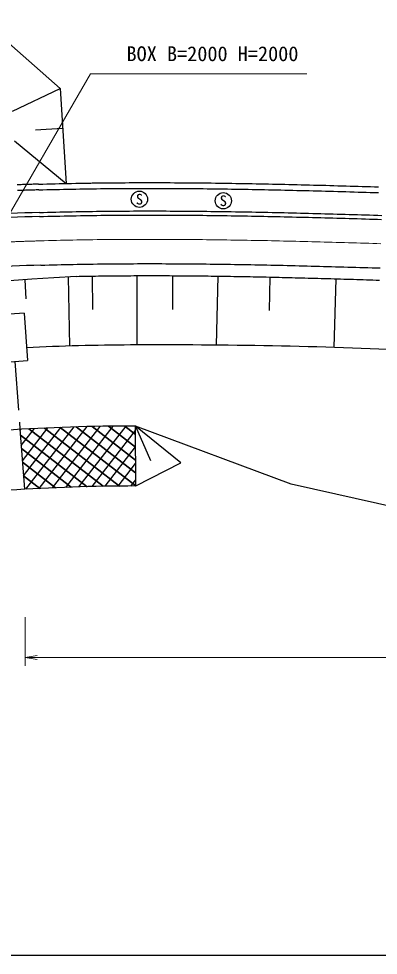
# Model space of a CAD drawing. Units: millimetres, scale not verified. Extents: x 40000 to 680000, y 20000 to 380000.
# Drawn here: x 319394 to 363711, y 205000 to 320561 of the extents above; entities that cross this region are included whole.
import ezdxf
from ezdxf.enums import TextEntityAlignment as Align

# ---------------------------------------------------------------- set-up
doc = ezdxf.new("R2010")
doc.units = ezdxf.units.MM
doc.header["$LTSCALE"] = 1000
doc.linetypes.add('CHAIN', pattern=[18.5, 12, -1.5, 3.5, -1.5])
doc.linetypes.add('DASHED', pattern=[7.5, 6, -1.5])
for name, color, linetype, lineweight in [('M-BGD', 7, 'Continuous', 25), ('M-BGD-EXST', 7, 'Continuous', 25), ('M-BMK', 2, 'CHAIN', 13), ('M-STR-HTXT', 7, 'Continuous', 13), ('M-STR-STRC', 7, 'Continuous', 25), ('M-TTL-BAND', 7, 'Continuous', 25)]:
    doc.layers.add(name, color=color, linetype=linetype, lineweight=lineweight)
doc.styles.add('ＭＳ ゴシック', font='')
doc.styles.get('ＭＳ ゴシック').set_extended_font_data('MS Gothic')

# ---------------------------------------------------------------- blocks, each defined once
blk = doc.blocks.new('open_arrow')
at = {"color": 0, "linetype": 'Continuous', "lineweight": -2}
blk.add_lwpolyline([(7.5, 1.25), (0, 0), (7.5, -1.25)], dxfattribs=at)

msp = doc.modelspace()

# ---------------------------------------------------------------- linework, layer by layer
at = {"layer": 'M-BGD'}
for p, q in [((314718, 320561), (324492, 311963)), ((318617, 309140), (324492, 311963)), ((324492, 311963), (325241, 300236)), ((324808, 307016), (321474, 306803)), ((318857, 305498), (325241, 300236)), ((320299, 286015), (320181, 288358)), ((325712, 280174), (325508, 288715)), ((328528, 284677), (328467, 288801)), ((333996, 280308), (334005, 288859)), ((338381, 284695), (338386, 288855)), ((343781, 280287), (343978, 288801)), ((350294, 284566), (350389, 288680)), ((358278, 279999), (358511, 288470)), ((320071, 284237), (318275, 284116)), ((320071, 284237), (320467, 278379)), ((311393, 277694), (320467, 278379)), ((319546, 269898), (320104, 262503)), ((319557, 269748), (319679, 269905)), ((319698, 267888), (321327, 269991)), ((319698, 267888), (321327, 269991)), ((319838, 266028), (322966, 270066)), ((319838, 266028), (322966, 270066)), ((319979, 264169), (324598, 270131)), ((319979, 264169), (324598, 270131)), ((320277, 262512), (326221, 270185)), ((320277, 262512), (326221, 270185)), ((320657, 269958), (329815, 262863)), ((329815, 262863), (320657, 269958)), ((321925, 262598), (327836, 270229)), ((321925, 262598), (327836, 270229)), ((322579, 270049), (331819, 262891)), ((331819, 262891), (322579, 270049)), ((323564, 262673), (329443, 270262)), ((323564, 262673), (329443, 270262)), ((324519, 270128), (333810, 262930)), ((333810, 262930), (324519, 270128)), ((325195, 262738), (331043, 270286)), ((325195, 262738), (331043, 270286)), ((326477, 270192), (333806, 264514)), ((333806, 264514), (326477, 270192)), ((326818, 262791), (332635, 270300)), ((326818, 262791), (332635, 270300)), ((328432, 262834), (333795, 269756)), ((328432, 262834), (333795, 269756)), ((328453, 270243), (333803, 266098)), ((333803, 266098), (328453, 270243)), ((330448, 270279), (333799, 267682)), ((333799, 267682), (330448, 270279)), ((332462, 270299), (333796, 269266)), ((333796, 269266), (332462, 270299)), ((352986, 263113), (333794, 270305)), ((339366, 265777), (333794, 270305)), ((333810, 262904), (333794, 270305)), ((333794, 270305), (335645, 266058)), ((319599, 269196), (327830, 262819)), ((327830, 262819), (319599, 269196)), ((319726, 267516), (325864, 262761)), ((325864, 262761), (319726, 267516)), ((330039, 262867), (333799, 267721)), ((330039, 262867), (333799, 267721)), ((319853, 265837), (323917, 262688)), ((323917, 262688), (319853, 265837)), ((331637, 262889), (333804, 265685)), ((331637, 262889), (333804, 265685)), ((333810, 262904), (339366, 265777)), ((319980, 264157), (321988, 262601)), ((321988, 262601), (319980, 264157)), ((333228, 262902), (333808, 263650)), ((333228, 262902), (333808, 263650)), ((320008, 262554), (320076, 262501)), ((320076, 262501), (320008, 262554)), ((367584, 259874), (352986, 263113))]:
    msp.add_line(p, q, dxfattribs=at)
at = {"layer": 'M-BGD', "linetype": 'DASHED'}
msp.add_line((318914, 278262), (319546, 269898), dxfattribs=at)
for points in [[(321843, 300151), (322349, 300166), (322858, 300179), (323366, 300193), (323875, 300205), (324383, 300217), (324891, 300229), (325399, 300239), (325907, 300250), (326415, 300259), (326923, 300268), (327430, 300277), (327938, 300285), (328267, 300290)], [(321863, 299441), (322369, 299456), (322877, 299470), (323384, 299483), (323892, 299495), (324399, 299507), (324906, 299519), (325414, 299530), (325921, 299540), (326428, 299549), (326935, 299558), (327442, 299567), (327949, 299575), (328277, 299580)], [(328267, 300290), (328446, 300292), (328953, 300299), (329461, 300305), (329968, 300311), (330475, 300316), (330982, 300321), (331489, 300325), (331996, 300329), (332503, 300332), (333010, 300334), (333517, 300336), (334023, 300338), (334530, 300339), (335037, 300340), (335543, 300340), (336049, 300340), (336555, 300339), (337062, 300338), (337568, 300337), (338073, 300335), (338579, 300332), (339085, 300330), (339591, 300326), (340096, 300323), (340602, 300319), (341107, 300314), (341612, 300309), (342118, 300304), (342623, 300299), (343128, 300293), (343633, 300286), (344137, 300280), (344642, 300273), (345147, 300265), (345651, 300258), (346156, 300250), (346660, 300241), (347164, 300233), (347669, 300224), (348173, 300214), (348677, 300205), (349181, 300195), (349684, 300185), (350188, 300175), (350692, 300164), (351195, 300153), (351698, 300142), (352202, 300130), (352705, 300119), (353208, 300107), (353711, 300095), (354214, 300082), (354717, 300070), (355220, 300057), (355722, 300044), (356225, 300031), (356727, 300018), (357230, 300004), (357732, 299990), (358234, 299977), (358736, 299962), (359238, 299948), (359740, 299934), (360242, 299919), (360744, 299905), (361245, 299890), (361747, 299875), (362248, 299860), (362749, 299845), (363251, 299830), (363752, 299814)], [(328277, 299580), (328456, 299582), (328962, 299589), (329469, 299595), (329975, 299601), (330482, 299606), (330988, 299611), (331495, 299615), (332001, 299619), (332507, 299622), (333013, 299624), (333519, 299626), (334025, 299628), (334531, 299629), (335037, 299630), (335543, 299630), (336049, 299630), (336554, 299629), (337060, 299628), (337565, 299627), (338070, 299625), (338576, 299622), (339081, 299620), (339586, 299616), (340091, 299613), (340596, 299609), (341101, 299604), (341605, 299599), (342110, 299594), (342615, 299589), (343119, 299583), (343624, 299576), (344128, 299570), (344632, 299563), (345136, 299555), (345640, 299548), (346144, 299540), (346648, 299531), (347152, 299523), (347656, 299514), (348159, 299505), (348663, 299495), (349166, 299485), (349670, 299475), (350173, 299465), (350676, 299454), (351180, 299443), (351683, 299432), (352186, 299421), (352688, 299409), (353191, 299397), (353694, 299385), (354196, 299373), (354699, 299360), (355201, 299347), (355704, 299334), (356206, 299321), (356708, 299308), (357210, 299294), (357712, 299281), (358214, 299267), (358716, 299253), (359218, 299239), (359720, 299224), (360221, 299210), (360723, 299195), (361224, 299180), (361726, 299165), (362227, 299150), (362728, 299135), (363229, 299120), (363730, 299105)]]:
    msp.add_lwpolyline(points, dxfattribs=at)
at = {"layer": 'M-BGD'}
for points in [[(321943, 296653), (322447, 296667), (322951, 296681), (323455, 296694), (323959, 296706), (324463, 296718), (324967, 296730), (325471, 296740), (325975, 296750), (326479, 296760), (326983, 296769), (327487, 296777), (327991, 296785), (328317, 296790)], [(328317, 296790), (328494, 296792), (328998, 296799), (329502, 296805), (330006, 296811), (330509, 296816), (331013, 296821), (331516, 296825), (332020, 296829), (332523, 296832), (333027, 296834), (333530, 296837), (334033, 296838), (334537, 296839), (335040, 296840), (335543, 296840), (336046, 296840), (336549, 296839), (337052, 296838), (337555, 296837), (338058, 296835), (338561, 296832), (339064, 296830), (339567, 296826), (340070, 296823), (340572, 296819), (341075, 296814), (341578, 296809), (342080, 296804), (342583, 296799), (343085, 296793), (343588, 296787), (344090, 296780), (344592, 296773), (345095, 296766), (345597, 296758), (346099, 296750), (346601, 296742), (347103, 296733), (347605, 296724), (348107, 296715), (348609, 296706), (349111, 296696), (349613, 296686), (350115, 296675), (350617, 296665), (351118, 296654), (351620, 296643), (352122, 296631), (352623, 296620), (353125, 296608), (353626, 296596), (354127, 296584), (354629, 296571), (355130, 296558), (355631, 296545), (356132, 296532), (356634, 296519), (357135, 296505), (357636, 296492), (358137, 296478), (358638, 296464), (359139, 296450), (359639, 296435), (360140, 296421), (360641, 296406), (361142, 296392), (361642, 296377), (362143, 296362), (362643, 296347), (363144, 296331), (363644, 296316), (364145, 296301)], [(326464, 288772), (326860, 288780), (327256, 288788), (327652, 288795), (328048, 288802), (328444, 288808), (328841, 288814), (329237, 288820), (329633, 288825), (330029, 288830), (330426, 288835), (330822, 288839), (331219, 288843), (331615, 288846), (332011, 288850), (332408, 288852), (332805, 288855), (333201, 288857), (333598, 288859), (333995, 288860), (334391, 288862), (334788, 288862), (335185, 288863), (335582, 288863), (335979, 288863), (336376, 288863), (336773, 288862), (337170, 288861), (337567, 288860), (337964, 288858), (338361, 288856), (338758, 288854), (339155, 288852), (339552, 288849), (339950, 288846), (340347, 288843), (340744, 288839), (341142, 288836), (341539, 288832), (341936, 288827), (342334, 288823), (342731, 288818), (343129, 288813), (343526, 288808), (343978, 288801)], [(343978, 288801), (344322, 288796), (344719, 288790), (345117, 288784), (345515, 288778), (345913, 288771), (346310, 288764), (346708, 288757), (347106, 288750), (347504, 288742), (347902, 288735), (348300, 288727), (348698, 288719), (349096, 288711), (349494, 288702), (349892, 288694), (350290, 288685), (350689, 288676), (351087, 288667), (351485, 288657), (351883, 288648), (352282, 288638), (352680, 288629), (353079, 288619), (353477, 288609), (353875, 288598), (354274, 288588), (354672, 288578), (355071, 288567), (355470, 288556), (355868, 288545), (356267, 288534), (356666, 288523), (357064, 288512), (357463, 288501), (357862, 288489), (358261, 288478), (358660, 288466), (359059, 288455), (359458, 288443), (359857, 288431), (360256, 288419), (360655, 288407), (361054, 288395), (361453, 288382), (361852, 288370), (362251, 288358), (362650, 288345), (363050, 288333), (363449, 288321), (363848, 288308)]]:
    msp.add_lwpolyline(points, dxfattribs=at)
at = {"layer": 'M-BGD', "linetype": 'DASHED'}
for radius, end in [(407000, 92.03958), (406290, 92.03906)]:
    msp.add_arc((333693, -106676), radius, 91.6687, end, dxfattribs=at)
at = {"layer": 'M-BGD'}
for centre, radius, start, end in [((333693, -106676), 403500, 91.6687, 93.72049), ((352892, -160867), 450415, 93.36374, 104.50912), ((334169, 7305), 273000, 90.20641, 92.8993), ((337416, -405180), 685496, 87.42903, 90.3536), ((334169, 7305), 263000, 90.08185, 97.082), ((334429, 7223), 255682, 90.13874, 97.13746)]:
    msp.add_arc(centre, radius, start, end, dxfattribs=at)
at = {"layer": 'M-BGD-EXST'}
for centre in [(334273, 298288), (344610, 298103)]:
    msp.add_circle(centre, 1000, dxfattribs=at)
at = {"layer": 'M-BMK'}
msp.add_lwpolyline([(322045, 293154), (322545, 293168), (323044, 293182), (323544, 293195), (324044, 293207), (324544, 293219), (325044, 293230), (325544, 293241), (326044, 293251), (326544, 293261), (327043, 293269), (327543, 293278), (328043, 293286), (328543, 293293), (329043, 293300), (329543, 293306), (330043, 293311), (330543, 293316), (331043, 293321), (331543, 293325), (332043, 293329), (332543, 293332), (333043, 293334), (333543, 293337), (334043, 293338), (334543, 293339), (335043, 293340), (335543, 293340), (336043, 293340), (336543, 293339), (337043, 293338), (337543, 293337), (338043, 293335), (338543, 293332), (339043, 293330), (339543, 293326), (340043, 293323), (340543, 293319), (341043, 293314), (341543, 293310), (342043, 293305), (342543, 293299), (343043, 293293), (343543, 293287), (344043, 293280), (344543, 293273), (345043, 293266), (345543, 293258), (346043, 293251), (346542, 293242), (347042, 293234), (347542, 293225), (348042, 293216), (348542, 293206), (349042, 293196), (349542, 293186), (350042, 293176), (350542, 293166), (351042, 293155), (351542, 293144), (352041, 293132), (352541, 293121), (353041, 293109), (353541, 293097), (354041, 293085), (354541, 293072), (355040, 293059), (355540, 293047), (356040, 293033), (356540, 293020), (357040, 293007), (357540, 292993), (358039, 292979), (358539, 292965), (359039, 292951), (359539, 292937), (360039, 292922), (360538, 292908), (361038, 292893), (361538, 292878), (362038, 292863), (362538, 292848), (363037, 292833), (363537, 292818), (364037, 292802)], dxfattribs=at)
msp.add_arc((333693, -106676), 400000, 91.6687, 93.72049, dxfattribs=at)
at = {"layer": 'M-STR-HTXT'}
for p, q in [((320181, 246734), (320181, 240734)), ((320181, 241734), (495525, 241734))]:
    msp.add_line(p, q, dxfattribs=at)
msp.add_lwpolyline([(316342, 293204), (328219, 313775), (354925, 313775)], dxfattribs=at)
at = {"layer": 'M-STR-STRC'}
for points in [[(321957, 296153), (322461, 296167), (322964, 296181), (323468, 296194), (323971, 296206), (324475, 296218), (324978, 296230), (325482, 296240), (325985, 296250), (326488, 296260), (326992, 296269), (327495, 296277), (327998, 296285), (328501, 296293), (329005, 296299), (329508, 296305), (330011, 296311), (330514, 296316), (331017, 296321), (331520, 296325), (332023, 296329), (332526, 296332), (333029, 296334), (333532, 296337), (334035, 296338), (334537, 296339), (335040, 296340), (335543, 296340), (336046, 296340), (336548, 296339), (337051, 296338), (337554, 296337), (338056, 296335), (338559, 296332), (339061, 296330), (339563, 296326), (340066, 296323), (340568, 296319), (341070, 296314), (341573, 296310), (342075, 296304), (342577, 296299), (343079, 296293), (343581, 296287), (344083, 296280), (344585, 296273), (345087, 296266), (345589, 296258), (346091, 296250), (346593, 296242), (347095, 296233), (347596, 296224), (348098, 296215), (348600, 296206), (349101, 296196), (349603, 296186), (350104, 296175), (350606, 296165), (351107, 296154), (351609, 296143), (352110, 296132), (352611, 296120), (353113, 296108), (353614, 296096), (354115, 296084), (354616, 296071), (355117, 296058), (355618, 296046), (356119, 296032), (356620, 296019), (357121, 296006), (357622, 295992), (358123, 295978), (358624, 295964), (359124, 295950), (359625, 295936), (360126, 295921), (360626, 295906), (361127, 295892), (361627, 295877), (362128, 295862), (362628, 295847), (363129, 295832), (363629, 295816), (364129, 295801)], [(322132, 290155), (322628, 290169), (323124, 290183), (323621, 290196), (324117, 290208), (324613, 290220), (325109, 290231), (325606, 290242), (326102, 290252), (326599, 290261), (327095, 290270), (327592, 290278), (328088, 290286), (328585, 290293), (329082, 290300), (329579, 290306), (330075, 290312), (330572, 290317), (331069, 290321), (331566, 290325), (332063, 290329), (332560, 290332), (333057, 290334), (333554, 290337), (334051, 290338), (334549, 290339), (335046, 290340), (335543, 290340), (336040, 290340), (336538, 290339), (337035, 290338), (337533, 290337), (338030, 290335), (338528, 290332), (339025, 290330), (339523, 290326), (340020, 290323), (340518, 290319), (341015, 290315), (341513, 290310), (342011, 290305), (342509, 290299), (343006, 290293), (343504, 290287), (344002, 290281), (344500, 290274), (344998, 290266), (345496, 290259), (345994, 290251), (346492, 290243), (346990, 290234), (347488, 290225), (347986, 290216), (348485, 290207), (348983, 290197), (349481, 290187), (349979, 290177), (350478, 290166), (350976, 290155), (351474, 290144), (351973, 290133), (352471, 290122), (352970, 290110), (353468, 290098), (353967, 290086), (354465, 290073), (354964, 290060), (355462, 290048), (355961, 290034), (356460, 290021), (356958, 290008), (357457, 289994), (357956, 289980), (358455, 289966), (358954, 289952), (359453, 289938), (359952, 289924), (360450, 289909), (360949, 289894), (361449, 289880), (361948, 289865), (362447, 289850), (362946, 289834), (363445, 289819), (363944, 289804)]]:
    msp.add_lwpolyline(points, dxfattribs=at)
for radius in [403000, 397000]:
    msp.add_arc((333693, -106676), radius, 91.6687, 93.72049, dxfattribs=at)
at = {"layer": 'M-TTL-BAND'}
msp.add_line((40000, 205000), (579000, 205000), dxfattribs=at)

# ---------------------------------------------------------------- block references
at = {"layer": 'M-STR-HTXT', "xscale": 200, "yscale": 200}
msp.add_blockref('open_arrow', (320181, 241734), dxfattribs=at)

# ---------------------------------------------------------------- texts
at = {"layer": 'M-BGD-EXST', "style": 'ＭＳ ゴシック'}
for p in [(334273, 298288), (344610, 298103)]:
    msp.add_text('S', height=1320, dxfattribs=at).set_placement(p, align=Align.MIDDLE_CENTER)
at = {"layer": 'M-STR-HTXT', "style": 'ＭＳ ゴシック'}
msp.add_text('BOX B=2000 H=2000', height=1833, dxfattribs=at).set_placement((332675, 314775), align=Align.BOTTOM_LEFT)

doc.saveas('drawing.dxf')
